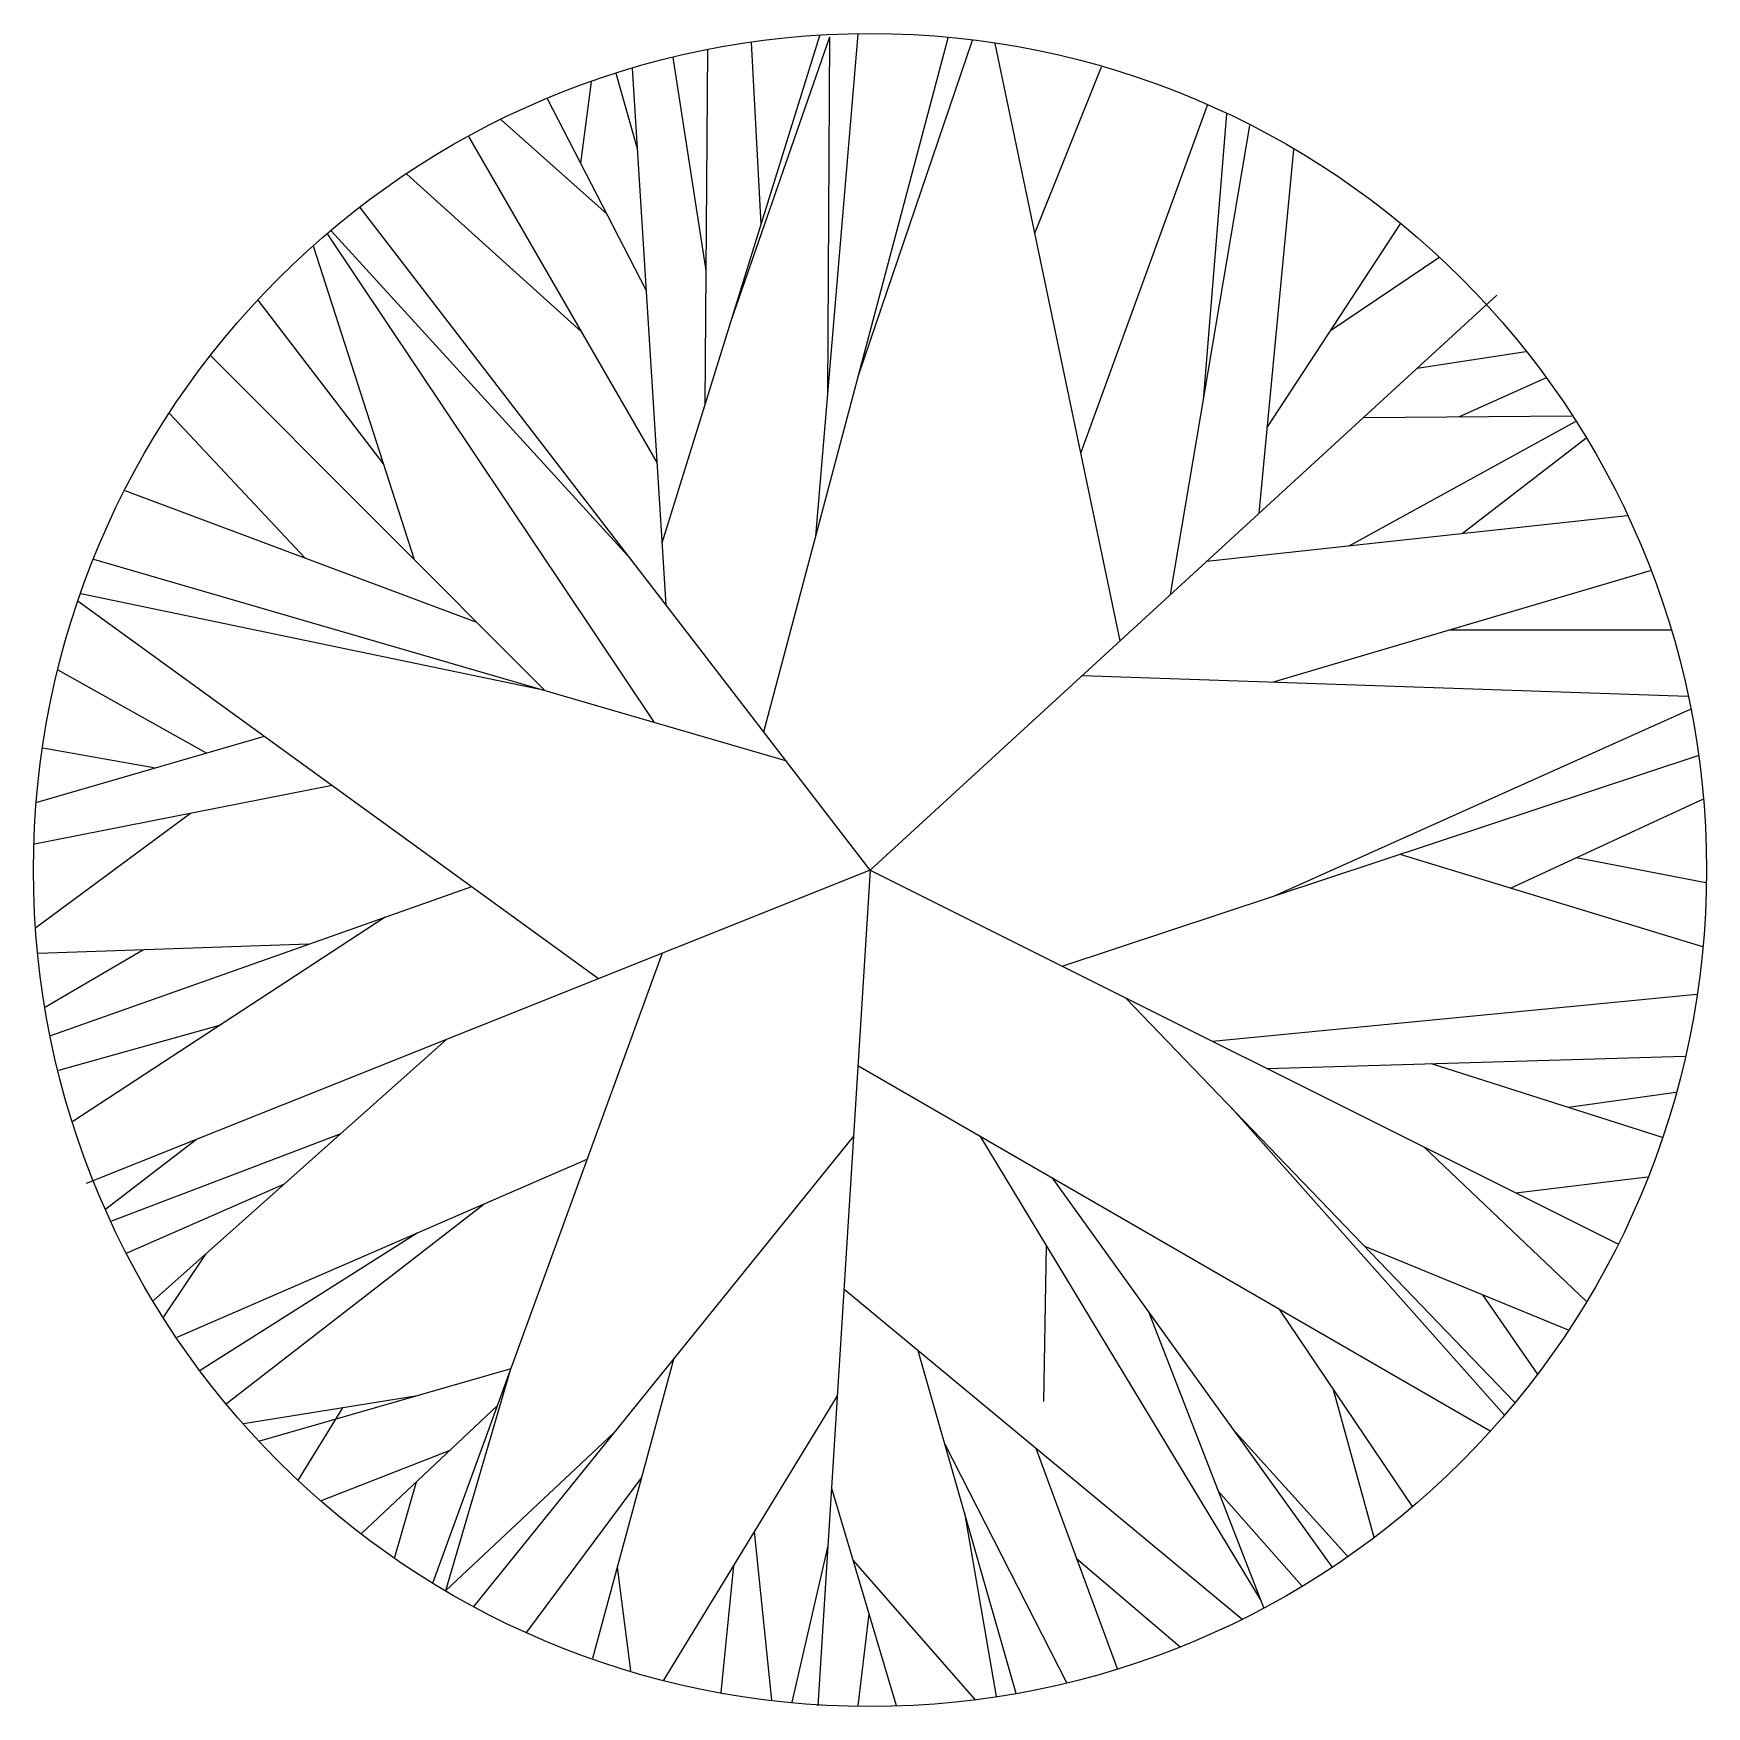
# Model space of a CAD drawing. Extents: x -3.17 to -0.13, y 4.23 to 7.27.
import ezdxf

# ---------------------------------------------------------------- set-up
doc = ezdxf.new("R2010")
doc.units = 0
doc.layers.get('0').update_dxf_attribs({"linetype": 'CONTINUOUS'})

msp = doc.modelspace()

# ---------------------------------------------------------------- linework, layer by layer
for p, q in [((-2.0289, 6.3464), (-1.7415, 7.2712)), ((-1.9025, 6.753), (-1.7234, 7.269)), ((-1.8436, 6.0017), (-1.5077, 7.2673)), ((-1.7489, 6.3586), (-1.6718, 7.2738)), ((-1.7269, 6.6198), (-1.7234, 7.269)), ((-1.6711, 6.6516), (-1.4633, 7.2625)), ((-1.9488, 6.8429), (-2.009, 7.2311)), ((-1.9505, 6.5986), (-1.9459, 7.245)), ((-1.8485, 6.9271), (-1.866, 7.2586)), ((-1.1942, 6.1679), (-1.4217, 7.2568)), ((-2.074, 7.0644), (-2.1126, 7.2021)), ((-2.0218, 6.2333), (-2.0832, 7.2111)), ((-1.3494, 6.911), (-1.2281, 7.2144)), ((-2.1773, 7.0385), (-2.1576, 7.187)), ((-2.0578, 6.8072), (-2.2379, 7.156)), ((-1.2656, 6.5098), (-1.0345, 7.1442)), ((-2.1294, 6.9458), (-2.3223, 7.1177)), ((-1.1024, 6.252), (-0.9574, 7.1075)), ((-1.0423, 6.6065), (-0.9997, 7.1283)), ((-2.0381, 6.4926), (-2.3815, 7.0869)), ((-0.9407, 6.4002), (-0.8772, 7.0635)), ((-2.1764, 6.7319), (-2.4945, 7.0186)), ((-1.65, 5.75), (-2.5792, 6.958)), ((-0.9257, 6.5566), (-0.6831, 6.928)), ((-2.0429, 6.0189), (-2.639, 6.9095)), ((-2.0848, 6.3152), (-2.6324, 6.9151)), ((-2.4806, 6.3155), (-2.6647, 6.8871)), ((-0.8103, 6.7333), (-0.6128, 6.8666)), ((-2.5369, 6.4902), (-2.7653, 6.7886)), ((-1.65, 5.75), (-0.507, 6.7978)), ((-2.2428, 6.077), (-2.8515, 6.6875)), ((-0.6523, 6.6646), (-0.4546, 6.6953)), ((-0.5765, 6.5761), (-0.418, 6.6471)), ((-2.6788, 6.3181), (-2.9268, 6.5821)), ((-0.7763, 6.3411), (-0.3641, 6.5679)), ((-0.7504, 6.5747), (-0.3705, 6.5779)), ((-0.5702, 6.3635), (-0.345, 6.5371)), ((-2.3666, 6.2012), (-3.0081, 6.4415)), ((-1.0359, 6.313), (-0.2697, 6.3961)), ((-1.8032, 5.9492), (-3.065, 6.316)), ((-0.9144, 6.0928), (-0.2271, 6.2958)), ((-2.2428, 6.077), (-3.0884, 6.2536)), ((-2.1452, 5.5519), (-3.0933, 6.2394)), ((-0.5924, 6.1879), (-0.1903, 6.1879)), ((-2.8594, 5.9629), (-3.1298, 6.1142)), ((-1.263, 6.1048), (-0.1593, 6.0669)), ((-0.9123, 5.7031), (-0.1545, 6.0431)), ((-2.7542, 5.9935), (-3.169, 5.8729)), ((-2.9527, 5.9358), (-3.1578, 5.972)), ((-1.2995, 5.5747), (-0.1404, 5.9588)), ((-2.6306, 5.9039), (-3.1733, 5.7972)), ((-0.4822, 5.7171), (-0.1315, 5.8791)), ((-2.8889, 5.8531), (-3.1704, 5.6447)), ((-0.6841, 5.7787), (-0.1324, 5.6104)), ((-0.3623, 5.7725), (-0.1262, 5.7271)), ((-1.65, 5.75), (-3.0787, 5.1785)), ((-1.65, 5.75), (-1.7452, 4.226)), ((-1.65, 5.75), (-0.2869, 5.0684)), ((-2.3763, 5.7196), (-3.1437, 5.4478)), ((-2.5337, 5.6638), (-3.1034, 5.2915)), ((-2.6727, 5.6146), (-3.1664, 5.5976)), ((-2.9742, 5.6042), (-3.1533, 5.4997)), ((-2.0291, 5.5983), (-2.447, 4.451)), ((-1.0255, 5.4377), (-0.1429, 5.5234)), ((-1.1844, 5.5172), (-0.4748, 4.7797)), ((-2.8342, 5.4674), (-3.1295, 5.3843)), ((-2.4214, 5.4414), (-2.9564, 4.9652)), ((-0.9266, 5.3883), (-0.1643, 5.4106)), ((-1.6723, 5.3935), (-0.5196, 4.7278)), ((-0.6272, 5.3971), (-0.2059, 5.2631)), ((-0.3765, 5.3174), (-0.1809, 5.3448)), ((-0.9911, 5.3163), (-0.494, 4.7569)), ((-2.8778, 5.2589), (-3.0429, 5.1315)), ((-2.6149, 5.2692), (-3.0329, 5.1096)), ((-1.6803, 5.265), (-2.3722, 4.408)), ((-1.4499, 5.2651), (-0.9376, 4.4185)), ((-2.166, 5.2224), (-2.9134, 4.8978)), ((-0.6406, 5.2453), (-0.3445, 4.9637)), ((-1.3187, 5.1893), (-0.8082, 4.4796)), ((-0.4727, 5.1614), (-0.2324, 5.1907)), ((-2.719, 5.1766), (-3.0046, 5.0517)), ((-2.3532, 5.1411), (-2.8228, 4.7768)), ((-2.4756, 5.088), (-2.8708, 4.8378)), ((-1.3286, 5.0647), (-1.3339, 4.7809)), ((-0.7487, 5.0643), (-0.3772, 4.9117)), ((-2.8613, 5.0499), (-2.938, 4.9354)), ((-1.6977, 4.9862), (-0.972, 4.3851)), ((-0.5333, 4.9758), (-0.4337, 4.8318)), ((-1.1417, 4.9432), (-0.9326, 4.4054)), ((-0.9049, 4.9503), (-0.6619, 4.5897)), ((-2.0074, 4.8599), (-2.1561, 4.3125)), ((-1.5627, 4.8743), (-1.3839, 4.2494)), ((-2.305, 4.8409), (-2.7629, 4.7088)), ((-2.4232, 4.4367), (-2.305, 4.8409)), ((-2.4783, 4.7909), (-2.7918, 4.7406)), ((-1.7099, 4.7914), (-2.0266, 4.2733)), ((-0.8055, 4.8028), (-0.7317, 4.5338)), ((-2.6116, 4.7695), (-2.6925, 4.6384)), ((-2.3297, 4.773), (-2.5767, 4.5402)), ((-0.9886, 4.7304), (-0.7798, 4.4989)), ((-2.1171, 4.724), (-2.4232, 4.4367)), ((-1.5138, 4.7036), (-1.292, 4.2687)), ((-2.4159, 4.6917), (-2.6504, 4.6003)), ((-1.3474, 4.696), (-1.1992, 4.2942)), ((-2.0665, 4.6425), (-2.2762, 4.3606)), ((-2.4771, 4.6341), (-2.5171, 4.4967)), ((-1.7204, 4.623), (-1.6024, 4.2267)), ((-1.0149, 4.6173), (-0.8628, 4.4451)), ((-1.478, 4.5782), (-1.4198, 4.2435)), ((-1.861, 4.5441), (-1.8298, 4.2366)), ((-1.727, 4.5179), (-1.7923, 4.2327)), ((-1.6814, 4.4918), (-1.4591, 4.238)), ((-1.2733, 4.4951), (-1.0849, 4.3346)), ((-2.1109, 4.4791), (-2.0867, 4.2899)), ((-1.8989, 4.4822), (-1.9219, 4.2505)), ((-1.6522, 4.3937), (-1.672, 4.2262))]:
    msp.add_line(p, q)
msp.add_circle((-1.65, 5.75), 1.525)

doc.saveas('drawing.dxf')
